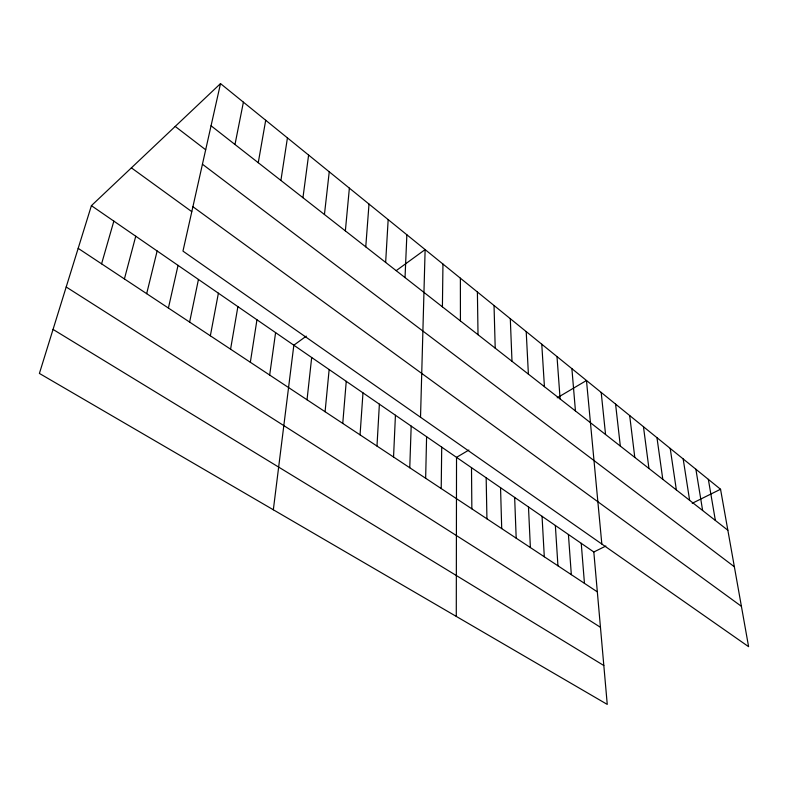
<?xml version="1.0" encoding="UTF-8"?>
<svg xmlns="http://www.w3.org/2000/svg" width="788" height="788" viewBox="0 0 788 788"><rect width="100%" height="100%" fill="white"/><g stroke="black" fill="none" stroke-linecap="round" stroke-linejoin="round"><path stroke-width="1.18" d="M456.282 616.413L456.528 457.355L468.88 450.046M442.413 306.837L442.954 264.059M441.211 488.56L441.713 447.141M425.648 478.267L426.594 436.719M420.526 417.246L425.126 249.589L396.246 270.619M409.76 467.757L411.178 426.091M405.032 277.593L406.864 234.775M393.547 457.02L395.438 415.237M376.979 446.057L379.383 404.165M385.647 262.414L388.169 219.606M360.057 434.858L362.982 392.867M365.76 246.851L369.011 204.062M342.76 423.422L346.247 381.323M345.361 230.884L349.37 188.135M325.089 411.73L329.148 369.542M307.034 399.772L311.684 357.506M324.439 214.513L329.246 171.804M273.337 509.787L293.835 345.203L306.296 336.131M302.956 197.699L308.601 155.059M269.673 375.058L275.593 332.625M280.902 180.442L287.433 137.88M250.348 362.273L256.957 319.77M230.579 349.192L237.887 306.63M258.257 162.712L265.704 120.259M210.347 335.796L218.394 293.195M234.982 144.499L243.403 102.164M189.622 322.095L198.448 279.445M220.512 83.597L182.964 251.116L748.6 646.682L720.547 489.259L220.512 83.597L91.408 205.658L39.4 373.433L607.252 704.403L593.817 551.994L91.408 205.658M168.405 308.049L178.039 265.369M146.676 293.668L157.147 250.968M124.405 278.932L135.753 236.223M101.583 263.832L113.846 221.123M557.205 397.812L586.479 380.496L601.835 544.035M593.817 551.994L605.854 546.035M692.219 503.286L720.547 489.259M53.042 329.423L603.825 665.525M66.192 286.99L600.456 627.307M78.179 248.348L597.334 591.867M131.389 167.854L191.72 211.608M192.912 206.722L741.409 606.317M202.437 164.219L734.357 566.769M175.202 126.425L205.698 149.799M211.056 125.775L727.846 530.235M708.343 479.35L715.366 520.464M695.883 469.244L702.63 510.496M683.176 458.941L689.628 500.321M670.214 448.421L676.36 489.929M656.975 437.685L662.797 479.321M643.461 426.722L648.948 468.486M629.671 415.532L634.793 457.404M615.576 404.096L620.333 446.087M601.185 392.424L605.558 434.523M571.891 368.656L575.447 410.952M581.239 543.316L584.45 583.347M556.998 356.57L560.11 398.955M568.414 534.481L571.33 574.659M555.353 525.478L557.943 565.804M541.77 344.218L544.429 386.681M542.045 516.298L544.301 556.771M526.207 331.6L528.393 374.133M528.482 506.95L530.383 547.562M510.299 318.697L511.993 361.298M514.653 497.415L516.189 538.174M500.547 487.693L501.71 528.59M494.037 305.498L495.209 348.158M486.166 477.784L486.935 518.819M477.4 291.993L478.021 334.713M471.5 467.668L471.854 508.841M460.379 278.184L460.428 320.943"/></g></svg>
